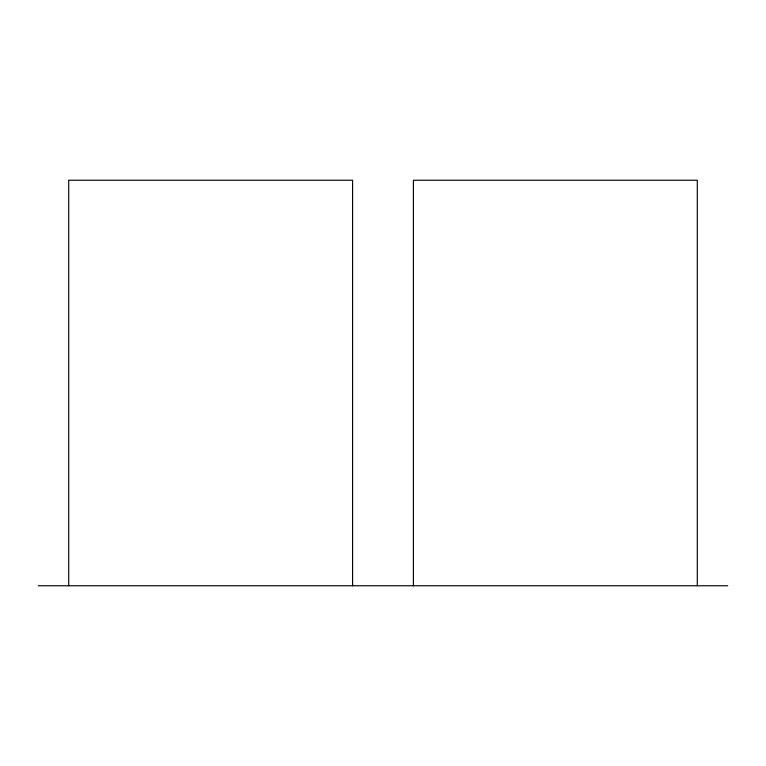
<?xml version="1.0" encoding="UTF-8"?>
<svg xmlns="http://www.w3.org/2000/svg" width="766" height="766" viewBox="0 0 766 766"><rect width="100%" height="100%" fill="white"/><g stroke="black" fill="none" stroke-linecap="round" stroke-linejoin="round"><path stroke-width="1.15" d="M38.3 585.76L727.7 585.76M697.29 585.76L697.29 180.24L413.41 180.24L413.41 585.76M352.59 585.76L352.59 180.24L68.71 180.24L68.71 585.76"/></g></svg>
